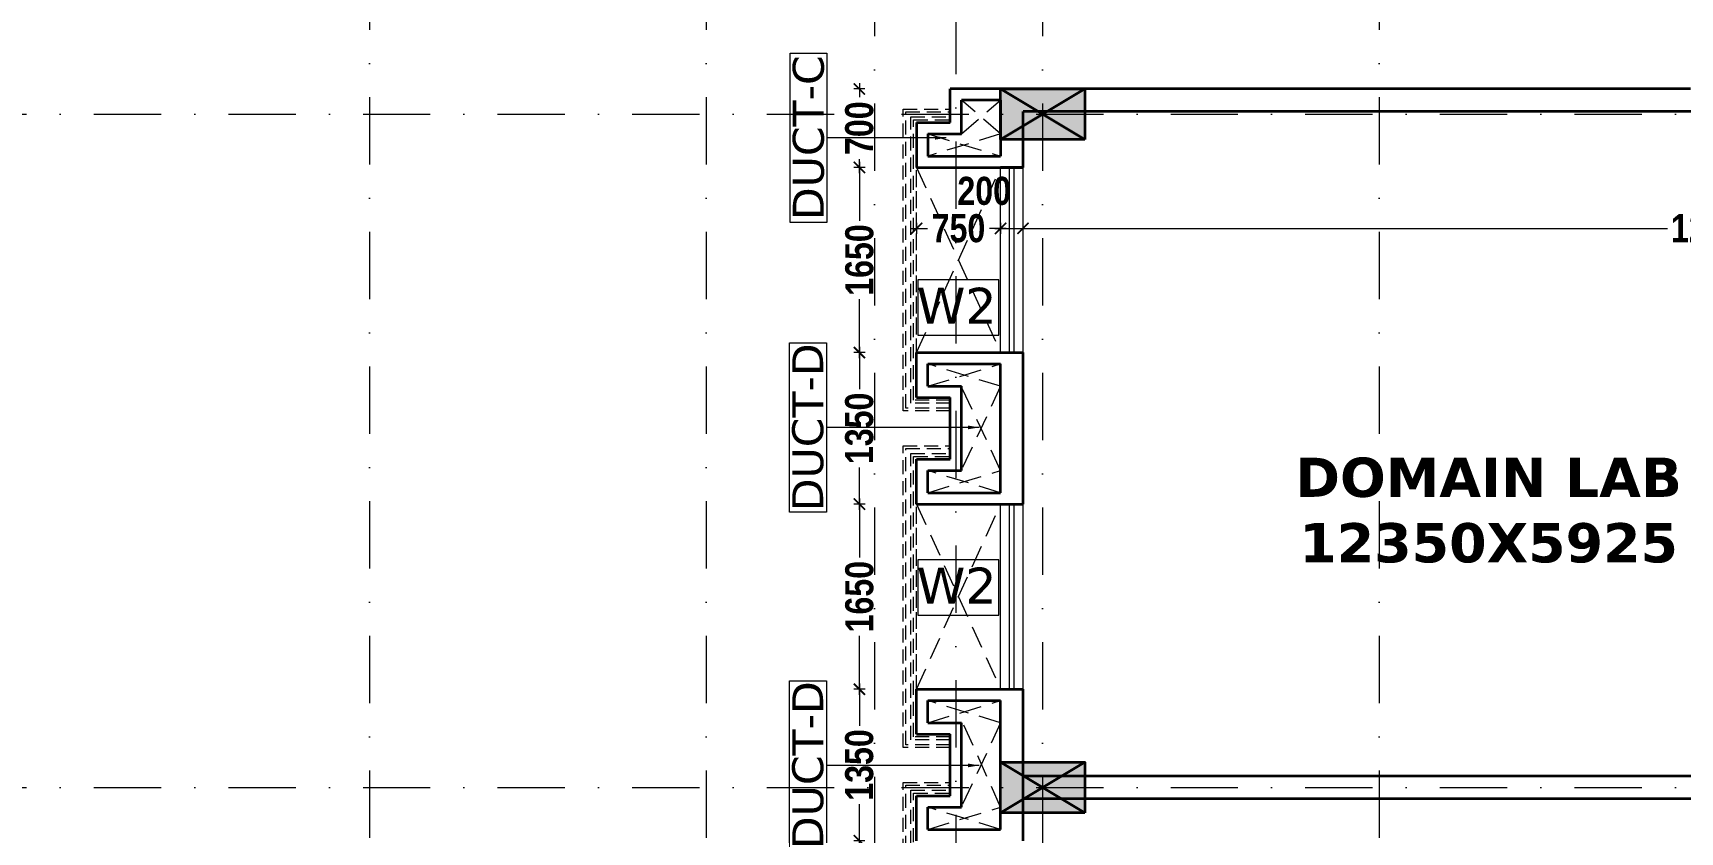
# Model space of a CAD drawing. Header units: millimetres. Extents: x -3092155 to 4513934, y -12317808 to 1850003.
# Drawn here: x -453517 to -438832, y -5670049 to -5662927 of the extents above; entities that cross this region are included whole.
import ezdxf

# ---------------------------------------------------------------- set-up
doc = ezdxf.new("R2010")
doc.units = ezdxf.units.MM
doc.header["$LTSCALE"] = 2
doc.header["$MEASUREMENT"] = 0
doc.header["$PDMODE"] = 34
doc.header["$PDSIZE"] = 500
for name, pattern in [('DASHDOT', [1, 0.5, -0.25, 0, -0.25]), ('DASHED2', [0.375, 0.25, -0.125]), ('HIDDEN', [0.375, 0.25, -0.125])]:
    doc.linetypes.add(name, pattern=pattern)
for name, color, linetype, lineweight in [('coloumn', 10, 'Continuous', 35), ('cornice', 12, 'Continuous', 25), ('D DIM', 250, 'Continuous', 9), ('DUCT', 37, 'Continuous', 35), ('glass', 5, 'Continuous', 15), ('GRID', 251, 'DASHDOT', 5), ('PROJ', 251, 'HIDDEN', 5), ('SILL', 74, 'Continuous', 9), ('TEXT', 7, 'Continuous', 13), ('W2', 162, 'Continuous', 5), ('WAll', 250, 'Continuous', 35)]:
    doc.layers.add(name, color=color, linetype=linetype, lineweight=lineweight)
doc.layers.add('DOT', color=7, linetype='DASHED2', lineweight=0, true_color=0x89067c)
doc.layers.add('duct text', color=7, linetype='Continuous', lineweight=5, true_color=0x30182a)
doc.styles.add('COLOUMNN DIM', font='ARIALNB.TTF', dxfattribs={"height": 550})
doc.styles.add('door', font='arial.ttf', dxfattribs={"height": 70})
doc.styles.add('INNER DIM', font='ARIALNB.TTF', dxfattribs={"height": 250})
doc.styles.add('style2', font='verdana.ttf')
doc.dimstyles.new('DOOR', dxfattribs={"dimtxt": 100, "dimasz": 100, "dimexe": 25, "dimexo": 50, "dimgap": 25, "dimtad": 0, "dimtih": 1, "dimtoh": 1, "dimdec": 0, "dimzin": 3, "dimdsep": 46, "dimtxsty": 'door', "dimblk": 'OBLIQUE', "dimcen": 200, "dimclrd": 256, "dimclre": 256, "dimclrt": 256, "dimadec": 0, "dimazin": 0, "dimtfac": 1, "dimtdec": 0, "dimtofl": 0, "dimtmove": 2, "dimatfit": 3, "dimfxl": 300, "dimfxlon": 1, "dimfrac": 1, "dimtolj": 1, "dimtzin": 0, "dimlwd": -1, "dimlwe": -1, "dimarcsym": 0})
doc.dimstyles.new('external final', dxfattribs={"dimscale": 0, "dimtxt": 250, "dimasz": 100, "dimexe": 50, "dimexo": 50, "dimgap": 50, "dimtad": 0, "dimdec": 0, "dimzin": 0, "dimdsep": 46, "dimtxsty": 'INNER DIM', "dimblk": 'ARCHTICK', "dimcen": 100, "dimdle": 50, "dimclrd": 256, "dimclre": 256, "dimclrt": 256, "dimadec": 0, "dimazin": 0, "dimtfac": 1, "dimtdec": 0, "dimtix": 1, "dimtmove": 1, "dimatfit": 3, "dimfxl": 50, "dimfxlon": 1, "dimtolj": 1, "dimtzin": 0, "dimlwd": -1, "dimlwe": -1, "dimarcsym": 1})
doc.dimstyles.new('INNER DIM', dxfattribs={"dimscale": 0, "dimtxt": 250, "dimasz": 100, "dimexe": 50, "dimexo": 50, "dimgap": 50, "dimtad": 0, "dimdec": 0, "dimzin": 0, "dimdsep": 46, "dimtxsty": 'INNER DIM', "dimblk": 'ARCHTICK', "dimcen": 100, "dimdle": 50, "dimclrd": 256, "dimclre": 256, "dimclrt": 256, "dimadec": 0, "dimazin": 0, "dimtfac": 1, "dimtdec": 0, "dimtix": 1, "dimtmove": 2, "dimatfit": 3, "dimfxl": 50, "dimfxlon": 1, "dimtolj": 1, "dimtzin": 0, "dimlwd": -1, "dimlwe": -1, "dimarcsym": 1})

# ---------------------------------------------------------------- blocks, each defined once
blk = doc.blocks.new('_ArchTick')
at = {"color": 0, "linetype": 'ByBlock', "const_width": 0.15}
blk.add_lwpolyline([(-0.5, -0.5), (0.5, 0.5)], dxfattribs=at)
blk = doc.blocks.new('*D32')
at = {"layer": 'D DIM', "ltscale": 100, "transparency": 16777216}
for p, q in [((-444139, -5662679), (-444139, -5662579)), ((-438739, -5662679), (-438739, -5662579)), ((-444189, -5662629), (-441794, -5662629)), ((-438689, -5662629), (-441084, -5662629))]:
    blk.add_line(p, q, dxfattribs=at)
at = {"layer": 'Defpoints', "color": 0, "lineweight": 50, "ltscale": 100, "transparency": 16777216}
for p in [(-438739, -5662629), (-438739, -5663276), (-444139, -5663426)]:
    blk.add_point(p, dxfattribs=at)
at = {"layer": 'D DIM', "ltscale": 100, "transparency": 16777216, "xscale": 100, "yscale": 100, "zscale": 100, "rotation": 180}
blk.add_blockref('_ArchTick', (-444139, -5662629), dxfattribs=at)
at = {"layer": 'D DIM', "ltscale": 100, "transparency": 16777216, "xscale": 100, "yscale": 100, "zscale": 100}
blk.add_blockref('_ArchTick', (-438739, -5662629), dxfattribs=at)
at = {"layer": 'D DIM', "ltscale": 100, "transparency": 16777216, "insert": (-441439, -5662629), "char_height": 250, "attachment_point": 5, "style": 'INNER DIM'}
blk.add_mtext('\\A1;5400', dxfattribs=at)
blk = doc.blocks.new('*D47')
at = {"layer": 'D DIM', "ltscale": 100, "transparency": 16777216}
for p, q in [((-446148, -5664076), (-446148, -5664601)), ((-446098, -5664126), (-446198, -5664126)), ((-446148, -5665826), (-446148, -5665301)), ((-446098, -5665776), (-446198, -5665776))]:
    blk.add_line(p, q, dxfattribs=at)
at = {"layer": 'Defpoints', "color": 0, "lineweight": 50, "ltscale": 100, "transparency": 16777216}
for p in [(-445164, -5664126), (-446148, -5665776), (-445164, -5665776)]:
    blk.add_point(p, dxfattribs=at)
at = {"layer": 'D DIM', "ltscale": 100, "transparency": 16777216, "xscale": 100, "yscale": 100, "zscale": 100}
for p, rotation in [((-446148, -5664126), 90), ((-446148, -5665776), 270)]:
    blk.add_blockref('_ArchTick', p, dxfattribs=dict(at, rotation=rotation))
at = {"layer": 'D DIM', "ltscale": 100, "transparency": 16777216, "insert": (-446148, -5664951), "char_height": 250, "attachment_point": 5, "rotation": 90, "style": 'INNER DIM'}
blk.add_mtext('\\A1;1650', dxfattribs=at)
blk = doc.blocks.new('*D48')
at = {"layer": 'D DIM', "ltscale": 100, "transparency": 16777216}
for p, q in [((-446098, -5667126), (-446198, -5667126)), ((-446148, -5667076), (-446148, -5667601)), ((-446148, -5668826), (-446148, -5668301)), ((-446098, -5668776), (-446198, -5668776))]:
    blk.add_line(p, q, dxfattribs=at)
at = {"layer": 'Defpoints', "color": 0, "lineweight": 50, "ltscale": 100, "transparency": 16777216}
for p in [(-445113, -5667126), (-446148, -5668776), (-445164, -5668776)]:
    blk.add_point(p, dxfattribs=at)
at = {"layer": 'D DIM', "ltscale": 100, "transparency": 16777216, "xscale": 100, "yscale": 100, "zscale": 100}
for p, rotation in [((-446148, -5667126), 90), ((-446148, -5668776), 270)]:
    blk.add_blockref('_ArchTick', p, dxfattribs=dict(at, rotation=rotation))
at = {"layer": 'D DIM', "ltscale": 100, "transparency": 16777216, "insert": (-446148, -5667951), "char_height": 250, "attachment_point": 5, "rotation": 90, "style": 'INNER DIM'}
blk.add_mtext('\\A1;1650', dxfattribs=at)
blk = doc.blocks.new('*D178')
at = {"layer": 'D DIM', "ltscale": 100, "transparency": 16777216}
for p, q in [((-444689, -5662679), (-444689, -5662579)), ((-444139, -5662679), (-444139, -5662579)), ((-444739, -5662629), (-444089, -5662629))]:
    blk.add_line(p, q, dxfattribs=at)
at = {"layer": 'Defpoints', "color": 0, "lineweight": 50, "ltscale": 100, "transparency": 16777216}
for p in [(-444139, -5662629), (-444689, -5663426), (-444139, -5663426)]:
    blk.add_point(p, dxfattribs=at)
at = {"layer": 'D DIM', "ltscale": 100, "transparency": 16777216, "xscale": 100, "yscale": 100, "zscale": 100, "rotation": 180}
blk.add_blockref('_ArchTick', (-444689, -5662629), dxfattribs=at)
at = {"layer": 'D DIM', "ltscale": 100, "transparency": 16777216, "xscale": 100, "yscale": 100, "zscale": 100}
blk.add_blockref('_ArchTick', (-444139, -5662629), dxfattribs=at)
at = {"layer": 'D DIM', "ltscale": 100, "transparency": 16777216, "insert": (-444414, -5662463), "char_height": 250, "attachment_point": 5, "style": 'INNER DIM'}
blk.add_mtext('\\A1;550', dxfattribs=at)
blk = doc.blocks.new('*D648')
at = {"layer": 'D DIM', "ltscale": 100, "transparency": 16777216}
for p, q in [((-445689, -5664669), (-445540, -5664669)), ((-445639, -5664619), (-445639, -5664719)), ((-444840, -5664669), (-444989, -5664669)), ((-444890, -5664619), (-444890, -5664719))]:
    blk.add_line(p, q, dxfattribs=at)
at = {"layer": 'Defpoints', "color": 0, "lineweight": 50, "ltscale": 100, "transparency": 16777216}
for p in [(-445639, -5664126), (-444890, -5664126), (-444890, -5664669)]:
    blk.add_point(p, dxfattribs=at)
at = {"layer": 'D DIM', "ltscale": 100, "transparency": 16777216, "xscale": 100, "yscale": 100, "zscale": 100, "rotation": 180}
blk.add_blockref('_ArchTick', (-445639, -5664669), dxfattribs=at)
at = {"layer": 'D DIM', "ltscale": 100, "transparency": 16777216, "xscale": 100, "yscale": 100, "zscale": 100}
blk.add_blockref('_ArchTick', (-444890, -5664669), dxfattribs=at)
at = {"layer": 'D DIM', "ltscale": 100, "transparency": 16777216, "insert": (-445265, -5664669), "char_height": 250, "attachment_point": 5, "style": 'INNER DIM'}
blk.add_mtext('\\A1;750', dxfattribs=at)
blk = doc.blocks.new('*D649')
at = {"layer": 'D DIM', "ltscale": 100, "transparency": 16777216}
for p, q in [((-444940, -5664669), (-444640, -5664669)), ((-444890, -5664619), (-444890, -5664719)), ((-444690, -5664619), (-444690, -5664719))]:
    blk.add_line(p, q, dxfattribs=at)
at = {"layer": 'Defpoints', "color": 0, "lineweight": 50, "ltscale": 100, "transparency": 16777216}
for p in [(-444890, -5664126), (-444690, -5664126), (-444690, -5664669)]:
    blk.add_point(p, dxfattribs=at)
at = {"layer": 'D DIM', "ltscale": 100, "transparency": 16777216, "xscale": 100, "yscale": 100, "zscale": 100, "rotation": 180}
blk.add_blockref('_ArchTick', (-444890, -5664669), dxfattribs=at)
at = {"layer": 'D DIM', "ltscale": 100, "transparency": 16777216, "xscale": 100, "yscale": 100, "zscale": 100}
blk.add_blockref('_ArchTick', (-444690, -5664669), dxfattribs=at)
at = {"layer": 'D DIM', "ltscale": 100, "transparency": 16777216, "insert": (-445036, -5664336), "char_height": 250, "attachment_point": 5, "style": 'INNER DIM'}
blk.add_mtext('\\A1;200', dxfattribs=at)
blk = doc.blocks.new('*D650')
at = {"layer": 'D DIM', "ltscale": 100, "transparency": 16777216}
for p, q in [((-444740, -5664669), (-438944, -5664669)), ((-444690, -5664619), (-444690, -5664719)), ((-432289, -5664669), (-438085, -5664669)), ((-432339, -5664619), (-432339, -5664719))]:
    blk.add_line(p, q, dxfattribs=at)
at = {"layer": 'Defpoints', "color": 0, "lineweight": 50, "ltscale": 100, "transparency": 16777216}
for p in [(-432339, -5664076), (-444690, -5664126), (-432339, -5664669)]:
    blk.add_point(p, dxfattribs=at)
at = {"layer": 'D DIM', "ltscale": 100, "transparency": 16777216, "xscale": 100, "yscale": 100, "zscale": 100, "rotation": 180}
blk.add_blockref('_ArchTick', (-444690, -5664669), dxfattribs=at)
at = {"layer": 'D DIM', "ltscale": 100, "transparency": 16777216, "xscale": 100, "yscale": 100, "zscale": 100}
blk.add_blockref('_ArchTick', (-432339, -5664669), dxfattribs=at)
at = {"layer": 'D DIM', "ltscale": 100, "transparency": 16777216, "insert": (-438515, -5664669), "char_height": 250, "attachment_point": 5, "style": 'INNER DIM'}
blk.add_mtext('\\A1;12350', dxfattribs=at)
blk = doc.blocks.new('*D783')
at = {"layer": 'D DIM', "ltscale": 100, "transparency": 16777216}
for p, q in [((-1133022, -5663426), (-1133072, -5663426)), ((-1133022, -5663376), (-1133022, -5663676)), ((-1132972, -5663626), (-1133072, -5663626))]:
    blk.add_line(p, q, dxfattribs=at)
at = {"layer": 'Defpoints', "color": 0, "lineweight": 50, "ltscale": 100, "transparency": 16777216}
for p in [(-1133022, -5663426), (-1133022, -5663626), (-407785, -5663626)]:
    blk.add_point(p, dxfattribs=at)
at = {"layer": 'D DIM', "ltscale": 100, "transparency": 16777216, "xscale": 100, "yscale": 100, "zscale": 100}
for p, rotation in [((-1133022, -5663426), 90), ((-1133022, -5663626), 270)]:
    blk.add_blockref('_ArchTick', p, dxfattribs=dict(at, rotation=rotation))
at = {"layer": 'D DIM', "ltscale": 100, "transparency": 16777216, "insert": (-1133271, -5663895), "char_height": 250, "attachment_point": 5, "rotation": 90, "style": 'INNER DIM'}
blk.add_mtext('\\A1;200', dxfattribs=at)
blk = doc.blocks.new('*D826')
at = {"layer": 'D DIM', "ltscale": 100, "transparency": 16777216}
for p, q in [((-445640, -5662679), (-445640, -5662579)), ((-444690, -5662679), (-444690, -5662579)), ((-445690, -5662629), (-445442, -5662629)), ((-444640, -5662629), (-444887, -5662629))]:
    blk.add_line(p, q, dxfattribs=at)
at = {"layer": 'Defpoints', "color": 0, "lineweight": 50, "ltscale": 100, "transparency": 16777216}
for p in [(-445640, -5662629), (-444690, -5663626), (-445640, -5663726)]:
    blk.add_point(p, dxfattribs=at)
at = {"layer": 'D DIM', "ltscale": 100, "transparency": 16777216, "xscale": 100, "yscale": 100, "zscale": 100, "rotation": 180}
blk.add_blockref('_ArchTick', (-445640, -5662629), dxfattribs=at)
at = {"layer": 'D DIM', "ltscale": 100, "transparency": 16777216, "xscale": 100, "yscale": 100, "zscale": 100}
blk.add_blockref('_ArchTick', (-444690, -5662629), dxfattribs=at)
at = {"layer": 'D DIM', "ltscale": 100, "transparency": 16777216, "insert": (-445165, -5662629), "char_height": 250, "attachment_point": 5, "style": 'INNER DIM'}
blk.add_mtext('\\A1;950', dxfattribs=at)
blk = doc.blocks.new('*D827')
at = {"layer": 'D DIM', "ltscale": 100, "transparency": 16777216}
for p, q in [((-446099, -5663426), (-446199, -5663426)), ((-446149, -5663376), (-446149, -5663500)), ((-446149, -5664176), (-446149, -5664052)), ((-446099, -5664126), (-446199, -5664126))]:
    blk.add_line(p, q, dxfattribs=at)
at = {"layer": 'Defpoints', "color": 0, "lineweight": 50, "ltscale": 100, "transparency": 16777216}
for p in [(-445340, -5663426), (-446149, -5664126), (-445339, -5664126)]:
    blk.add_point(p, dxfattribs=at)
at = {"layer": 'D DIM', "ltscale": 100, "transparency": 16777216, "xscale": 100, "yscale": 100, "zscale": 100}
for p, rotation in [((-446149, -5663426), 90), ((-446149, -5664126), 270)]:
    blk.add_blockref('_ArchTick', p, dxfattribs=dict(at, rotation=rotation))
at = {"layer": 'D DIM', "ltscale": 100, "transparency": 16777216, "insert": (-446149, -5663776), "char_height": 250, "attachment_point": 5, "rotation": 90, "style": 'INNER DIM'}
blk.add_mtext('\\A1;700', dxfattribs=at)
blk = doc.blocks.new('*D828')
at = {"layer": 'D DIM', "ltscale": 100, "transparency": 16777216}
for p, q in [((-446099, -5665776), (-446199, -5665776)), ((-446149, -5665726), (-446149, -5666101)), ((-446149, -5667176), (-446149, -5666801)), ((-446099, -5667126), (-446199, -5667126))]:
    blk.add_line(p, q, dxfattribs=at)
at = {"layer": 'Defpoints', "color": 0, "lineweight": 50, "ltscale": 100, "transparency": 16777216}
for p in [(-445640, -5665776), (-446149, -5667126), (-445640, -5667126)]:
    blk.add_point(p, dxfattribs=at)
at = {"layer": 'D DIM', "ltscale": 100, "transparency": 16777216, "xscale": 100, "yscale": 100, "zscale": 100}
for p, rotation in [((-446149, -5665776), 90), ((-446149, -5667126), 270)]:
    blk.add_blockref('_ArchTick', p, dxfattribs=dict(at, rotation=rotation))
at = {"layer": 'D DIM', "ltscale": 100, "transparency": 16777216, "insert": (-446149, -5666451), "char_height": 250, "attachment_point": 5, "rotation": 90, "style": 'INNER DIM'}
blk.add_mtext('\\A1;1350', dxfattribs=at)
blk = doc.blocks.new('*D829')
at = {"layer": 'D DIM', "ltscale": 100, "transparency": 16777216}
for p, q in [((-446099, -5668776), (-446199, -5668776)), ((-446149, -5668726), (-446149, -5669101)), ((-446149, -5670176), (-446149, -5669801)), ((-446099, -5670126), (-446199, -5670126))]:
    blk.add_line(p, q, dxfattribs=at)
at = {"layer": 'Defpoints', "color": 0, "lineweight": 50, "ltscale": 100, "transparency": 16777216}
for p in [(-445164, -5668776), (-446149, -5670126), (-445165, -5670126)]:
    blk.add_point(p, dxfattribs=at)
at = {"layer": 'D DIM', "ltscale": 100, "transparency": 16777216, "xscale": 100, "yscale": 100, "zscale": 100}
for p, rotation in [((-446149, -5668776), 90), ((-446149, -5670126), 270)]:
    blk.add_blockref('_ArchTick', p, dxfattribs=dict(at, rotation=rotation))
at = {"layer": 'D DIM', "ltscale": 100, "transparency": 16777216, "insert": (-446149, -5669451), "char_height": 250, "attachment_point": 5, "rotation": 90, "style": 'INNER DIM'}
blk.add_mtext('\\A1;1350', dxfattribs=at)
blk = doc.blocks.new('*D953')
at = {"layer": 'D DIM', "ltscale": 100, "transparency": 16777216}
for p, q in [((-444565, -5660646), (-443738, -5660646)), ((-444515, -5660696), (-444515, -5660596)), ((-441465, -5660646), (-442291, -5660646)), ((-441515, -5660696), (-441515, -5660596))]:
    blk.add_line(p, q, dxfattribs=at)
at = {"layer": 'Defpoints', "color": 0, "lineweight": 50, "ltscale": 100, "transparency": 16777216}
for p in [(-441515, -5660646), (-444515, -5661856), (-441515, -5663426)]:
    blk.add_point(p, dxfattribs=at)
at = {"layer": 'D DIM', "ltscale": 100, "transparency": 16777216, "xscale": 100, "yscale": 100, "zscale": 100, "rotation": 180}
blk.add_blockref('_ArchTick', (-444515, -5660646), dxfattribs=at)
at = {"layer": 'D DIM', "ltscale": 100, "transparency": 16777216, "xscale": 100, "yscale": 100, "zscale": 100}
blk.add_blockref('_ArchTick', (-441515, -5660646), dxfattribs=at)
at = {"layer": 'D DIM', "ltscale": 100, "transparency": 16777216, "insert": (-443015, -5660646), "char_height": 550, "attachment_point": 5, "style": 'COLOUMNN DIM'}
blk.add_mtext('\\A1;3000', dxfattribs=at)
blk = doc.blocks.new('F.F')
at = {"layer": 'coloumn', "ltscale": 100}
for points in [[(-216760, -5817206), (-216760, -5816756), (-217510, -5816756), (-217510, -5817206)], [(-216760, -5823206), (-216760, -5822756), (-217510, -5822756), (-217510, -5823206)]]:
    blk.add_hatch(color=256, dxfattribs=at).paths.add_polyline_path(points)
for p, q in [((-217510, -5817206), (-217510, -5816756)), ((-217510, -5816756), (-216760, -5816756)), ((-216760, -5816756), (-216760, -5817206)), ((-216760, -5817206), (-217510, -5817206)), ((-217510, -5823206), (-217510, -5822756)), ((-217510, -5822756), (-216760, -5822756)), ((-216760, -5822756), (-216760, -5823206)), ((-216760, -5823206), (-217510, -5823206))]:
    blk.add_line(p, q, dxfattribs=at)
for points in [[(-216760, -5817206), (-217510, -5816756), (-216760, -5816756), (-217510, -5817206)], [(-216760, -5823206), (-217510, -5822756), (-216760, -5822756), (-217510, -5823206)]]:
    blk.add_lwpolyline(points, dxfattribs=at)
blk = doc.blocks.new('_Oblique')
at = {"color": 0, "linetype": 'ByBlock', "lineweight": -2}
blk.add_line((-0.5, -0.5), (0.5, 0.5), dxfattribs=at)
blk = doc.blocks.new('6yuj6kit')
at = {"layer": 'duct text', "ltscale": 0.1}
for points in [[(-158094, -5593203), (-158094, -5591695), (-157765, -5591695), (-157765, -5593203)], [(-158098, -5595785), (-158098, -5594276), (-157769, -5594276), (-157769, -5595785)], [(-158098, -5598796), (-158098, -5597287), (-157769, -5597287), (-157769, -5598796)]]:
    blk.add_lwpolyline(points, close=True, dxfattribs=at)
at = {"layer": 'duct text', "ltscale": 0.1, "char_height": 276.64, "width": 1547.24, "attachment_point": 5, "rotation": 90, "style": 'style2'}
for s, insert in [('\\pxt11;DUCT-C', (-157929, -5592448)), ('\\pxt11;DUCT-D', (-157934, -5595029)), ('\\pxt11;DUCT-D', (-157934, -5598040))]:
    blk.add_mtext(s, dxfattribs=dict(at, insert=insert))
at = {"layer": 'duct text', "ltscale": 0.1}
for points in [[(-156701, -5592449), (-157130, -5592449), (-157765, -5592449)], [(-156407, -5595030), (-157053, -5595030), (-157769, -5595030)], [(-156407, -5598042), (-157053, -5598042), (-157769, -5598042)]]:
    blk.add_leader(points, dimstyle='DOOR', dxfattribs=at)

msp = doc.modelspace()

# ---------------------------------------------------------------- linework, layer by layer
at = {"layer": 'DOT', "ltscale": 400}
for p, q in [((-445239.7, -5663826.2), (-444889.7, -5663526.2)), ((-444889.7, -5663826.2), (-445239.7, -5663526.2)), ((-444889.7, -5663826.2), (-445539.7, -5664026.2)), ((-445539.7, -5663826.2), (-444889.7, -5664026.2)), ((-445639.7, -5665776.2), (-444889.7, -5664126.2)), ((-445639.7, -5664126.2), (-444889.7, -5665776.2)), ((-444889.7, -5666076.2), (-445539.7, -5665876.2)), ((-445539.7, -5666076.2), (-444889.7, -5665876.2)), ((-444889.7, -5666076.2), (-445239.7, -5666826.2)), ((-444889.7, -5666826.2), (-445239.7, -5666076.2)), ((-444889.7, -5667026.2), (-445539.7, -5666826.2)), ((-445539.7, -5667026.2), (-444889.7, -5666826.2)), ((-445639.7, -5667126.2), (-444889.7, -5668776.2)), ((-445639.7, -5668776.2), (-444889.7, -5667126.2)), ((-444889.7, -5669076.2), (-445539.7, -5668876.2)), ((-445539.7, -5669076.2), (-444889.7, -5668876.2)), ((-444889.7, -5669076.2), (-445239.7, -5669826.2)), ((-444889.7, -5669826.2), (-445224.7, -5669076.2)), ((-444889.7, -5670026.2), (-445539.7, -5669826.2)), ((-445539.7, -5670026.2), (-444889.7, -5669826.2))]:
    msp.add_line(p, q, dxfattribs=at)
at = {"layer": 'DUCT', "ltscale": 100}
for p, q in [((-438739.7, -5663426.2), (-445339.7, -5663426.2)), ((-445339.7, -5663726.2), (-445339.7, -5663426.2)), ((-444889.7, -5663426.2), (-445339.7, -5663426.2)), ((-444889.7, -5663526.2), (-445239.7, -5663526.2)), ((-445239.7, -5663826.2), (-445239.7, -5663526.2)), ((-444889.7, -5663526.2), (-445239.7, -5663526.2)), ((-444889.7, -5663526.2), (-444889.7, -5664026.2)), ((-438289.7, -5663626.2), (-444689.7, -5663626.2)), ((-444689.7, -5664126.2), (-444689.7, -5663626.2)), ((-445639.7, -5663726.2), (-445339.7, -5663726.2)), ((-445639.7, -5663726.2), (-445639.7, -5664126.2)), ((-445539.7, -5663826.2), (-445239.7, -5663826.2)), ((-445539.7, -5663826.2), (-445539.7, -5664026.2)), ((-445539.7, -5664026.2), (-444889.7, -5664026.2)), ((-445389.7, -5664026.2), (-444889.7, -5664026.2)), ((-445639.7, -5664126.2), (-444689.7, -5664126.2)), ((-444889.7, -5664126.2), (-444689.7, -5664126.2)), ((-444689.7, -5664126.2), (-444889.7, -5664126.2)), ((-445639.7, -5665776.2), (-444689.7, -5665776.2)), ((-445639.7, -5666176.2), (-445639.7, -5665776.2)), ((-444689.7, -5667126.2), (-444689.7, -5665776.2)), ((-445539.7, -5665876.2), (-444889.7, -5665876.2)), ((-445539.7, -5666076.2), (-445539.7, -5665876.2)), ((-444889.7, -5667026.2), (-444889.7, -5665876.2)), ((-445539.7, -5666076.2), (-445239.7, -5666076.2)), ((-445239.7, -5666826.2), (-445239.7, -5666076.2)), ((-445639.7, -5666176.2), (-445339.7, -5666176.2)), ((-445339.7, -5666726.2), (-445339.7, -5666176.2)), ((-445639.7, -5666726.2), (-445339.7, -5666726.2)), ((-445639.7, -5667126.2), (-445639.7, -5666726.2)), ((-445539.7, -5666826.2), (-445239.7, -5666826.2)), ((-445539.7, -5667026.2), (-445539.7, -5666826.2)), ((-445539.7, -5667026.2), (-444889.7, -5667026.2)), ((-445639.7, -5667126.2), (-444689.7, -5667126.2)), ((-445639.7, -5668776.2), (-444689.7, -5668776.2)), ((-445639.7, -5669176.2), (-445639.7, -5668776.2)), ((-444689.7, -5670126.2), (-444689.7, -5668776.2)), ((-445539.7, -5668876.2), (-444889.7, -5668876.2)), ((-445539.7, -5669076.2), (-445539.7, -5668876.2)), ((-444889.7, -5670026.2), (-444889.7, -5668876.2)), ((-445539.7, -5669076.2), (-445239.7, -5669076.2)), ((-445239.7, -5669826.2), (-445239.7, -5669076.2)), ((-445639.7, -5669176.2), (-445339.7, -5669176.2)), ((-445339.7, -5669726.2), (-445339.7, -5669176.2)), ((-445639.7, -5669726.2), (-445339.7, -5669726.2)), ((-445639.7, -5670126.2), (-445639.7, -5669726.2)), ((-445539.7, -5669826.2), (-445239.7, -5669826.2)), ((-445539.7, -5670026.2), (-445539.7, -5669826.2)), ((-445539.7, -5670026.2), (-444889.7, -5670026.2))]:
    msp.add_line(p, q, dxfattribs=at)
at = {"layer": 'duct text', "ltscale": 0.1}
msp.add_lwpolyline([(-444890.1, -5663426.2), (-444140.1, -5663426.2), (-444140.1, -5663876.2), (-444890.1, -5663876.2)], close=True, dxfattribs=at)
msp.add_lwpolyline([(-444890.1, -5663426.2), (-444140.1, -5663426.2), (-444140.1, -5663876.2), (-444890.1, -5663876.2)], close=True, dxfattribs=at)
at = {"layer": 'glass', "ltscale": 100}
for p, q in [((-444809.7, -5665776.2), (-444809.7, -5664126.2)), ((-444769.7, -5665776.2), (-444769.7, -5664126.2)), ((-444809.7, -5668776.2), (-444809.7, -5667126.2)), ((-444769.7, -5668776.2), (-444769.7, -5667126.2))]:
    msp.add_line(p, q, dxfattribs=at)
at = {"layer": 'GRID', "color": 5, "ltscale": 600}
for p, q in [((-445289.7, -5655495.3), (-445289.7, -5744297.3)), ((-446014.7, -5656356), (-446014.7, -5743436.5)), ((-444514.7, -5656356.5), (-444514.7, -5743436)), ((-450514.7, -5657499.4), (-450514.7, -5742293.2)), ((-447515.1, -5657499.4), (-447515.1, -5742293.2)), ((-441514.7, -5657499.4), (-441514.7, -5742293.2))]:
    msp.add_line(p, q, dxfattribs=at)
at = {"layer": 'GRID', "color": 6, "ltscale": 600}
for p, q in [((-460174.6, -5663651.2), (-367335.1, -5663651.2)), ((-460174.6, -5669651.2), (-367335.1, -5669651.2))]:
    msp.add_line(p, q, dxfattribs=at)
at = {"layer": 'PROJ', "ltscale": 250}
for p, q in [((-445759.7, -5666296.2), (-445759.7, -5663606.2)), ((-445759.7, -5663606.2), (-445339.7, -5663606.2)), ((-445734.7, -5666271.2), (-445734.7, -5663631.2)), ((-445734.7, -5663631.2), (-445339.7, -5663631.2)), ((-445689.7, -5666226.2), (-445689.7, -5663676.2)), ((-445689.7, -5663676.2), (-445339.7, -5663676.2)), ((-445664.7, -5666201.2), (-445664.7, -5663701.2)), ((-445664.7, -5663701.2), (-445339.7, -5663701.2)), ((-445639.7, -5665776.2), (-445639.7, -5663726.2)), ((-445639.7, -5666176.2), (-445639.7, -5663726.2)), ((-445639.7, -5663726.2), (-445339.8, -5663726.2)), ((-445339.7, -5666271.2), (-445734.7, -5666271.2)), ((-445339.7, -5666226.2), (-445689.7, -5666226.2)), ((-445339.7, -5666201.2), (-445664.7, -5666201.2)), ((-445339.7, -5666176.2), (-445639.7, -5666176.2)), ((-445339.7, -5666296.2), (-445759.7, -5666296.2)), ((-445759.7, -5669296.2), (-445759.7, -5666606.2)), ((-445759.7, -5666606.2), (-445339.7, -5666606.2)), ((-445734.7, -5669271.2), (-445734.7, -5666631.2)), ((-445734.7, -5666631.2), (-445339.7, -5666631.2)), ((-445689.7, -5669226.2), (-445689.7, -5666676.2)), ((-445689.7, -5666676.2), (-445339.7, -5666676.2)), ((-445664.7, -5669201.2), (-445664.7, -5666701.2)), ((-445664.7, -5666701.2), (-445339.7, -5666701.2)), ((-445639.7, -5669176.2), (-445639.7, -5666726.2)), ((-445639.7, -5666726.2), (-445489.7, -5666726.2)), ((-445639.7, -5668776.2), (-445639.7, -5667126.2)), ((-445339.7, -5669226.2), (-445689.7, -5669226.2)), ((-445339.7, -5669201.2), (-445664.7, -5669201.2)), ((-445339.7, -5669176.2), (-445639.7, -5669176.2)), ((-445339.7, -5669296.2), (-445759.7, -5669296.2)), ((-445339.7, -5669271.2), (-445734.7, -5669271.2)), ((-445759.7, -5672296.2), (-445759.7, -5669606.2)), ((-445759.7, -5669606.2), (-445339.7, -5669606.2)), ((-445734.7, -5672271.2), (-445734.7, -5669631.2)), ((-445734.7, -5669631.2), (-445339.7, -5669631.2)), ((-445689.7, -5672226.2), (-445689.7, -5669676.2)), ((-445689.7, -5669676.2), (-445339.7, -5669676.2)), ((-445664.7, -5672201.2), (-445664.7, -5669701.2)), ((-445664.7, -5669701.2), (-445339.7, -5669701.2)), ((-445639.7, -5672176.2), (-445639.7, -5669726.2)), ((-445639.7, -5669726.2), (-445489.7, -5669726.2))]:
    msp.add_line(p, q, dxfattribs=at)
at = {"layer": 'SILL', "ltscale": 100}
for p, q in [((-444889.7, -5665776.2), (-444889.7, -5664126.2)), ((-444689.7, -5665801.2), (-444689.7, -5664126.2)), ((-444889.7, -5668776.2), (-444889.7, -5667126.2)), ((-444689.7, -5668776.2), (-444689.7, -5667126.2)), ((-444689.7, -5668801.2), (-444689.7, -5667151.2))]:
    msp.add_line(p, q, dxfattribs=at)
at = {"layer": 'W2', "lineweight": 15, "ltscale": 0.1}
for p, q in [((-444906.4, -5665127.7), (-445627, -5665127.7)), ((-445627, -5665127.7), (-445627, -5665621.8)), ((-444906.4, -5665621.8), (-444906.4, -5665127.7)), ((-445627, -5665621.8), (-444906.4, -5665621.8)), ((-444906.4, -5667621.6), (-445627, -5667621.6)), ((-445627, -5667621.6), (-445627, -5668115.6)), ((-444906.4, -5668115.6), (-444906.4, -5667621.6)), ((-445627, -5668115.6), (-444906.4, -5668115.6))]:
    msp.add_line(p, q, dxfattribs=at)
at = {"layer": 'WAll', "ltscale": 100}
for p, q in [((-432339.3, -5669551.2), (-444689.7, -5669551.2)), ((-432339.3, -5669751.2), (-444689.7, -5669751.2))]:
    msp.add_line(p, q, dxfattribs=at)

# ---------------------------------------------------------------- block references
at = {"layer": 'coloumn'}
msp.add_blockref('F.F', (-227379.8, 153330), dxfattribs=at)
at = {"layer": 'cornice', "color": 3, "lineweight": 50}
msp.add_blockref('6yuj6kit', (-288672.7, -71412.7), dxfattribs=at)

# ---------------------------------------------------------------- texts
at = {"layer": 'TEXT', "ltscale": 0.1, "insert": (-440538.8, -5667182), "char_height": 350, "attachment_point": 5, "style": 'style2'}
msp.add_mtext('\\pxt11;{\\fVerdana|b1|i0|c0|p34;DOMAIN LAB\\P12350X5925}', dxfattribs=at)
at = {"layer": 'W2', "style": 'style2'}
for p in [(-445638.2, -5665518.3), (-445638.2, -5668012.1)]:
    msp.add_text('W2', height=320, dxfattribs=at).set_placement(p)

# ---------------------------------------------------------------- dimensions: what is measured, and where the dimension line sits
at = {"layer": 'D DIM', "ltscale": 100}
for base, p1, p2, dimstyle, override, picture, middle in [((-441514.7, -5660645.9), (-444514.7, -5661855.7), (-441514.7, -5663426.2), 'external final', {"dimscale": 1, "dimtxsty": 'COLOUMNN DIM'}, '*D953', (-443014.7, -5660645.9)), ((-445639.7, -5662628.7), (-444689.7, -5663626.2), (-445639.7, -5663726.2), 'INNER DIM', {"dimscale": 1}, '*D826', (-445164.7, -5662628.7)), ((-438739.3, -5662628.7), (-444139.3, -5663426.2), (-438739.3, -5663276.2), 'INNER DIM', {"dimscale": 1}, '*D32', (-441439.3, -5662628.7)), ((-432339.3, -5664669.1), (-444689.7, -5664126.2), (-432339.3, -5664076.2), 'INNER DIM', {"dimscale": 1}, '*D650', (-438514.5, -5664669.1)), ((-444889.7, -5664669.1), (-445639.3, -5664126.2), (-444889.7, -5664126.2), 'INNER DIM', {"dimscale": 1}, '*D648', (-445264.5, -5664669.1))]:
    dim = msp.add_linear_dim(base=base, p1=p1, p2=p2, dimstyle=dimstyle, override=override, dxfattribs=at)
    dim.commit()
    dim.dimension.update_dxf_attribs({"geometry": picture, "text_midpoint": middle})
for base, p1, p2, picture, middle in [((-444139.3, -5662628.7), (-444689.3, -5663426.2), (-444139.3, -5663426.2), '*D178', (-444414.3, -5662463)), ((-444689.7, -5664669.1), (-444889.7, -5664126.2), (-444689.7, -5664126.2), '*D649', (-445036.4, -5664335.6))]:
    dim = msp.add_linear_dim(base=base, p1=p1, p2=p2, dimstyle='INNER DIM', override={"dimscale": 1}, dxfattribs=at)
    dim.commit()
    dim.dimension.update_dxf_attribs({"geometry": picture, "text_midpoint": middle, "dimtype": 160})
dim = msp.add_linear_dim(base=(-1133022.4, -5663626.2), p1=(-1133022.4, -5663426.2), p2=(-407784.6, -5663626.2), angle=90, dimstyle='INNER DIM', override={"dimscale": 1}, dxfattribs=at)
dim.commit()
dim.dimension.update_dxf_attribs({"geometry": '*D783', "text_midpoint": (-1133270.7, -5663894.6), "dimtype": 160})
for base, p1, p2, picture, middle in [((-446148.7, -5664126.2), (-445339.7, -5663426.2), (-445339.3, -5664126.2), '*D827', (-446148.7, -5663776.2)), ((-446148.3, -5665776.2), (-445164.3, -5664126.2), (-445164.3, -5665776.2), '*D47', (-446148.3, -5664951.2)), ((-446148.7, -5667126.2), (-445639.7, -5665776.2), (-445639.7, -5667126.2), '*D828', (-446148.7, -5666451.2)), ((-446148.3, -5668776.2), (-445113.5, -5667126.2), (-445164.3, -5668776.2), '*D48', (-446148.3, -5667951.2)), ((-446148.7, -5670126.2), (-445164.3, -5668776.2), (-445164.7, -5670126.2), '*D829', (-446148.7, -5669451.2))]:
    dim = msp.add_linear_dim(base=base, p1=p1, p2=p2, angle=90, dimstyle='INNER DIM', override={"dimscale": 1}, dxfattribs=at)
    dim.commit()
    dim.dimension.update_dxf_attribs({"geometry": picture, "text_midpoint": middle})

doc.saveas('drawing.dxf')
